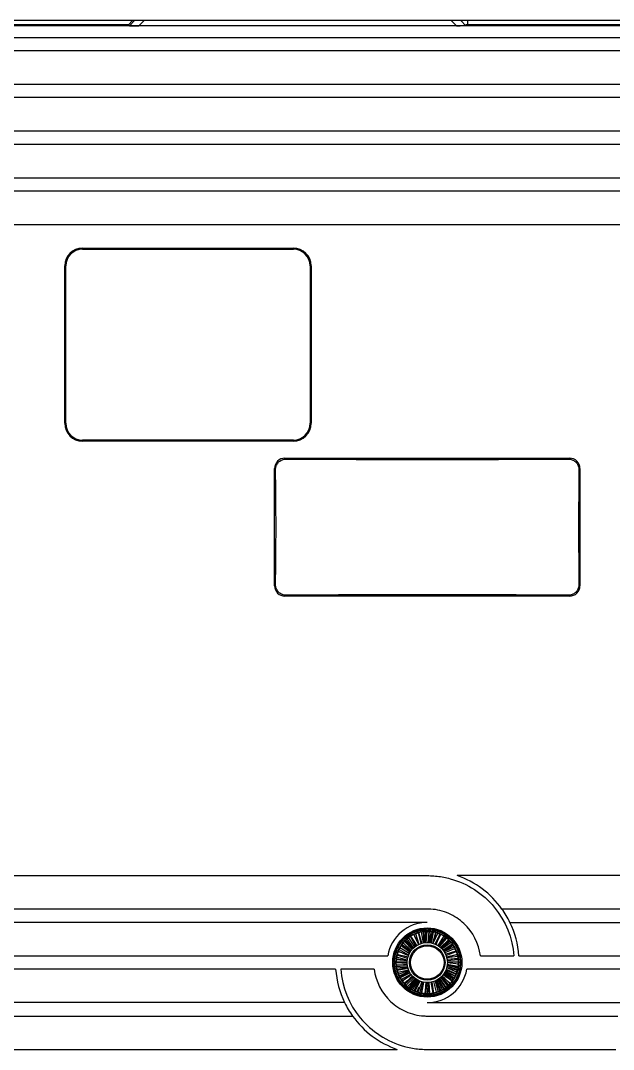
# Model space of a CAD drawing. Extents: x 0 to 1000, y 0 to 562.
# Drawn here: x 378.5 to 555.6, y 255.3 to 562.5 of the extents above; entities that cross this region are included whole.
import ezdxf

# ---------------------------------------------------------------- set-up
doc = ezdxf.new("R2010")
doc.units = 0
doc.layers.add('CABINET', color=8, linetype='Continuous')

# ---------------------------------------------------------------- blocks, each defined once
blk = doc.blocks.new('UDM_LAMINA_S-MAX')
at = {"layer": 'CABINET'}
for p, q in [((1000, 562.5), (0, 562.5)), ((410.73, 561.18), (411.99, 562.5)), ((411.05, 560.96), (412.59, 562.5)), ((413.84, 560.93), (415.42, 562.5)), ((507.17, 562.5), (508.74, 560.93)), ((510, 562.5), (511.54, 560.96)), ((512, 562.5), (512, 561.18)), ((917.51, 560.93), (82.49, 560.93)), ((410.73, 561.18), (209, 561.18)), ((410.73, 561.18), (411.05, 560.96)), ((658.7, 561.18), (512, 561.18)), ((48.65, 557.47), (937.79, 557.47)), ((937.79, 553.47), (50.35, 553.47)), ((50.28, 543.5), (937.79, 543.5)), ((937.79, 539.5), (48.65, 539.5)), ((35.7, 529.53), (937.79, 529.53)), ((937.79, 525.53), (35.72, 525.53)), ((32.31, 515.56), (937.79, 515.56)), ((937.79, 511.56), (34.12, 511.56)), ((32.42, 501.59), (937.79, 501.59)), ((397, 494.55), (397, 494.25)), ((397, 494.55), (460, 494.55)), ((397, 494.25), (460, 494.25)), ((460, 494.55), (460, 494.25)), ((391.7, 442.25), (391.7, 489.25)), ((391.7, 489.25), (392, 489.25)), ((392, 442.25), (392, 489.25)), ((465, 489.25), (465, 442.25)), ((465.3, 489.25), (465, 489.25)), ((465.3, 489.25), (465.3, 442.25)), ((391.7, 442.25), (392, 442.25)), ((465.3, 442.25), (465, 442.25)), ((397, 436.95), (397, 437.25)), ((460, 437.25), (397, 437.25)), ((460, 436.95), (397, 436.95)), ((460, 436.95), (460, 437.25)), ((457.5, 431.85), (457.5, 431.55)), ((457.5, 431.85), (542.5, 431.85)), ((542.5, 431.85), (542.5, 431.55)), ((454.4, 393.75), (454.4, 428.75)), ((454.4, 428.75), (454.7, 428.75)), ((545.6, 428.75), (545.3, 428.75)), ((545.6, 428.75), (545.6, 393.75)), ((454.4, 393.75), (454.7, 393.75)), ((545.6, 393.75), (545.3, 393.75)), ((457.5, 390.65), (457.5, 390.95)), ((542.5, 390.65), (457.5, 390.65)), ((542.5, 390.65), (542.5, 390.95)), ((899.76, 307.19), (508.96, 307.19)), ((899.76, 297.22), (522.32, 297.22)), ((500, 293.22), (88.85, 293.22)), ((524.69, 293.22), (899.76, 293.22)), ((492.98, 288.77), (493.06, 288.59)), ((493.32, 288.75), (493.19, 288.9)), ((496.56, 286.17), (494.94, 289.05)), ((495.68, 288.24), (495.11, 289.16)), ((495.99, 289.64), (497.39, 286.65)), ((496.53, 289.88), (497.49, 286.7)), ((497.27, 290.14), (498.06, 286.93)), ((497.77, 289.16), (497.48, 290.2)), ((498.21, 290.38), (498.81, 287.13)), ((498.78, 290.47), (498.93, 287.15)), ((499.35, 287.22), (499.32, 290.53)), ((499.4, 291.48), (499.42, 291.28)), ((499.58, 289.45), (499.53, 290.54)), ((499.72, 291.34), (499.64, 291.53)), ((499.68, 287.24), (499.94, 290.55)), ((500.48, 290.54), (500.12, 287.25)), ((500.28, 291.34), (500.36, 291.53)), ((501.12, 290.48), (500.48, 287.47)), ((500.58, 291.28), (500.6, 291.48)), ((500.61, 289.44), (500.69, 290.52)), ((500.86, 287.19), (501.65, 290.4)), ((501.63, 287.03), (502.58, 290.18)), ((501.64, 289.3), (501.86, 290.36)), ((501.75, 286.99), (503.13, 290.01)), ((502.31, 286.79), (503.87, 289.71)), ((504.94, 289.13), (503.16, 286.35)), ((505.43, 288.8), (503.26, 286.29)), ((503.59, 288.64), (504.06, 289.62)), ((506.68, 288.75), (506.81, 288.9)), ((506.94, 288.59), (507.02, 288.77)), ((492.14, 285.7), (491.92, 285.85)), ((492.2, 286.31), (494.86, 284.35)), ((493.21, 285.88), (492.31, 286.49)), ((492.35, 288.06), (492.5, 287.93)), ((492.45, 286.67), (495.11, 284.72)), ((492.66, 288.19), (492.48, 288.27)), ((492.8, 287.14), (495.18, 284.82)), ((495.45, 285.16), (493.15, 287.55)), ((494.08, 286.94), (493.3, 287.7)), ((495.81, 285.55), (493.55, 287.95)), ((495.91, 285.64), (493.98, 288.34)), ((494.4, 288.67), (496.23, 285.92)), ((503.61, 286.04), (505.85, 288.48)), ((506.34, 288.06), (503.95, 285.77)), ((506.74, 287.65), (504.33, 285.41)), ((507.13, 287.22), (504.41, 285.32)), ((504.69, 284.99), (507.47, 286.79)), ((504.96, 284.63), (507.72, 286.44)), ((505.03, 284.52), (508.02, 285.95)), ((505.73, 287.13), (506.49, 287.91)), ((506.7, 286), (507.59, 286.62)), ((507.34, 288.19), (507.52, 288.27)), ((507.5, 287.93), (507.65, 288.06)), ((88.85, 283.25), (488.2, 283.25)), ((494.04, 281.98), (490.83, 282.81)), ((490.87, 283.3), (490.92, 283.29)), ((494.13, 282.48), (490.97, 283.47)), ((492.07, 283.39), (491.02, 283.67)), ((491.33, 284.63), (494.4, 283.4)), ((491.56, 285.16), (494.44, 283.51)), ((494.62, 283.9), (491.8, 285.65)), ((508.28, 285.48), (505.25, 284.15)), ((505.47, 283.71), (508.61, 284.76)), ((508.99, 283.61), (505.79, 282.81)), ((509.13, 283.04), (505.82, 282.69)), ((507.67, 284.18), (508.69, 284.57)), ((508.39, 285.26), (508.02, 285.11)), ((508.28, 285.48), (508.28, 285.48)), ((509.25, 282.7), (509.19, 282.69)), ((515.85, 283.25), (525.87, 283.25)), ((527.37, 283.25), (899.76, 283.25)), ((489.72, 281.61), (489.91, 281.53)), ((489.91, 280.97), (489.72, 280.89)), ((489.97, 281.83), (489.77, 281.85)), ((489.77, 280.65), (489.97, 280.67)), ((490.64, 281.25), (490.2, 281.25)), ((490.65, 280.97), (490.7, 280.97)), ((491.79, 281.35), (490.7, 281.36)), ((490.7, 281.25), (490.7, 281.25)), ((494.01, 280.98), (490.7, 281.15)), ((490.72, 280.62), (493.14, 280.57)), ((494.03, 281.85), (490.75, 282.24)), ((491.83, 280.43), (490.75, 280.32)), ((490.77, 280.11), (494.07, 280.32)), ((494.15, 279.9), (490.85, 279.58)), ((495, 281.25), (494.7, 281.25)), ((505.3, 281.25), (505, 281.25)), ((508.86, 278.42), (505.8, 279.71)), ((509.06, 279.17), (505.89, 280.09)), ((505.91, 282.27), (509.21, 282.51)), ((509.23, 282.39), (505.93, 282.18)), ((505.98, 280.77), (509.24, 280.18)), ((509.3, 281.3), (506, 281.32)), ((509.28, 280.72), (506, 281.2)), ((506.79, 280.3), (509.17, 279.69)), ((508.17, 282.07), (509.25, 282.18)), ((509.32, 280.36), (509.26, 280.36)), ((509.8, 281.25), (509.36, 281.25)), ((509.8, 281.25), (509.36, 281.25)), ((510.03, 281.83), (510.23, 281.85)), ((510.03, 280.67), (510.23, 280.65)), ((510.09, 281.53), (510.28, 281.61)), ((510.09, 280.97), (510.28, 280.89)), ((472.63, 279.25), (100.24, 279.25)), ((484.15, 279.25), (474.13, 279.25)), ((492.02, 279.3), (490.96, 279.05)), ((494.26, 279.5), (491.02, 278.84)), ((491.17, 278.33), (494.4, 279.09)), ((491.37, 277.78), (494.45, 278.98)), ((492.6, 277.68), (491.62, 277.21)), ((491.72, 277.02), (491.73, 277.03)), ((491.73, 277.03), (494.75, 278.35)), ((494.88, 278.13), (491.9, 276.69)), ((492.17, 276.22), (495.11, 277.77)), ((492.51, 275.74), (495.19, 277.67)), ((495.82, 276.95), (493.29, 274.81)), ((493.67, 274.45), (496.05, 276.73)), ((505.6, 273.83), (503.77, 276.58)), ((504.03, 276.8), (506, 274.15)), ((506.4, 274.51), (504.34, 277.1)), ((506.81, 274.92), (504.42, 277.19)), ((505.01, 277.95), (507.58, 275.86)), ((507.8, 276.19), (505.14, 278.15)), ((505.35, 278.53), (508.08, 276.65)), ((505.41, 278.65), (508.35, 277.16)), ((505.67, 279.29), (508.68, 277.92)), ((507.6, 278.13), (508.6, 277.72)), ((507.96, 279.23), (509.01, 278.96)), ((911.15, 279.25), (511.8, 279.25)), ((493.06, 273.91), (492.98, 273.73)), ((493.94, 275.7), (493.14, 274.97)), ((493.32, 273.75), (493.19, 273.6)), ((493.66, 274.44), (493.67, 274.45)), ((496.39, 276.46), (494.07, 274.09)), ((496.5, 276.38), (494.52, 273.74)), ((495.52, 274.37), (494.92, 273.46)), ((497.02, 276.04), (495.1, 273.35)), ((495.56, 273.08), (497.4, 275.84)), ((496.09, 272.81), (497.51, 275.79)), ((496.62, 273.76), (496.18, 272.77)), ((496.37, 272.69), (497.84, 275.65)), ((497.51, 273.89), (496.87, 272.49)), ((498.4, 275.47), (497.22, 272.38)), ((497.74, 272.23), (498.82, 275.37)), ((498.31, 272.11), (498.94, 275.34)), ((499.44, 273.85), (499.39, 273.06)), ((499.89, 275.25), (499.51, 271.96)), ((499.52, 271.96), (499.88, 275.25)), ((500.05, 271.96), (500.32, 275.26)), ((500.32, 275.26), (500.06, 271.95)), ((500.64, 271.97), (500.44, 275.27)), ((500.45, 275.27), (500.63, 271.97)), ((501.39, 275.41), (501.84, 272.13)), ((502.73, 272.36), (501.94, 275.57)), ((502.35, 275.73), (503.23, 272.53)), ((502.47, 275.78), (503.77, 272.75)), ((502.8, 275.94), (504.05, 272.88)), ((504.52, 273.12), (503.17, 276.16)), ((505.03, 273.43), (503.27, 276.22)), ((503.41, 273.78), (503.86, 272.79)), ((504.8, 274.58), (505.43, 273.7)), ((506.59, 276.34), (507.46, 275.69)), ((506.68, 273.75), (506.81, 273.6)), ((506.94, 273.91), (507.02, 273.73)), ((507.34, 274.31), (507.52, 274.23)), ((507.5, 274.57), (507.65, 274.44)), ((497.02, 272.45), (497.02, 272.44)), ((499.39, 273.06), (499.3, 271.98)), ((499.42, 271.22), (499.4, 271.02)), ((499.64, 270.97), (499.72, 271.16)), ((500.28, 271.16), (500.36, 270.97)), ((500.58, 271.22), (500.6, 271.02)), ((500.68, 271.98), (500.6, 273.06)), ((501.44, 273.16), (501.63, 272.09)), ((502.36, 272.25), (502.36, 272.27)), ((475.31, 269.28), (100.24, 269.28)), ((500, 269.28), (911.15, 269.28)), ((100.24, 265.28), (477.68, 265.28)), ((100.24, 255.31), (491.04, 255.31))]:
    blk.add_line(p, q, dxfattribs=at)
for points in [[(411.05, 560.96), (411.11, 560.96), (411.28, 560.95), (411.54, 560.94), (411.88, 560.94), (412.3, 560.93), (412.78, 560.93), (413.3, 560.93), (413.84, 560.93)], [(512, 561.18), (511.91, 561.18), (511.83, 561.18), (511.74, 561.18), (511.66, 561.18), (511.59, 561.17), (511.53, 561.17), (511.47, 561.17), (511.42, 561.17)], [(454.7, 428.75), (454.72, 429.01), (454.79, 429.27), (454.89, 429.52), (455, 429.77), (455.13, 430.01), (455.26, 430.25), (455.42, 430.46), (455.59, 430.66), (455.79, 430.83), (456, 430.99), (456.24, 431.12), (456.48, 431.25), (456.73, 431.36), (456.98, 431.46), (457.24, 431.53), (457.5, 431.55)], [(457.5, 431.55), (462.81, 431.54), (468.12, 431.53), (473.44, 431.5), (478.75, 431.48), (484.06, 431.46), (489.37, 431.44), (494.69, 431.43), (500, 431.43), (505.31, 431.43), (510.63, 431.44), (515.94, 431.46), (521.25, 431.48), (526.56, 431.5), (531.88, 431.53), (537.19, 431.54), (542.5, 431.55)], [(542.5, 431.55), (542.76, 431.53), (543.02, 431.46), (543.27, 431.36), (543.52, 431.25), (543.76, 431.12), (544, 430.99), (544.21, 430.83), (544.41, 430.66), (544.58, 430.46), (544.74, 430.25), (544.87, 430.01), (545, 429.77), (545.11, 429.52), (545.21, 429.27), (545.28, 429.01), (545.3, 428.75)], [(454.7, 393.75), (454.71, 395.94), (454.72, 398.12), (454.75, 400.31), (454.77, 402.5), (454.79, 404.69), (454.81, 406.87), (454.82, 409.06), (454.82, 411.25), (454.82, 413.44), (454.81, 415.63), (454.79, 417.81), (454.77, 420), (454.75, 422.19), (454.72, 424.38), (454.71, 426.56), (454.7, 428.75)], [(545.3, 428.75), (545.29, 426.56), (545.28, 424.38), (545.25, 422.19), (545.23, 420), (545.21, 417.81), (545.19, 415.63), (545.18, 413.44), (545.18, 411.25), (545.18, 409.06), (545.19, 406.87), (545.21, 404.69), (545.23, 402.5), (545.25, 400.31), (545.28, 398.12), (545.29, 395.94), (545.3, 393.75)], [(457.5, 390.95), (457.24, 390.97), (456.98, 391.04), (456.73, 391.14), (456.48, 391.25), (456.24, 391.38), (456, 391.51), (455.79, 391.67), (455.59, 391.84), (455.42, 392.04), (455.26, 392.25), (455.13, 392.49), (455, 392.73), (454.89, 392.98), (454.79, 393.23), (454.72, 393.49), (454.7, 393.75)], [(545.3, 393.75), (545.28, 393.49), (545.21, 393.23), (545.11, 392.98), (545, 392.73), (544.87, 392.49), (544.74, 392.25), (544.58, 392.04), (544.41, 391.84), (544.21, 391.67), (544, 391.51), (543.76, 391.38), (543.52, 391.25), (543.27, 391.14), (543.02, 391.04), (542.76, 390.97), (542.5, 390.95)], [(542.5, 390.95), (537.19, 390.96), (531.88, 390.97), (526.56, 391), (521.25, 391.02), (515.94, 391.04), (510.63, 391.06), (505.31, 391.07), (500, 391.07), (494.69, 391.07), (489.37, 391.06), (484.06, 391.04), (478.75, 391.02), (473.44, 391), (468.12, 390.97), (462.81, 390.96), (457.5, 390.95)], [(376.34, 307.19), (379.71, 307.19), (383.08, 307.19), (386.44, 307.19), (389.81, 307.19), (393.18, 307.19), (396.54, 307.19), (399.91, 307.19), (403.28, 307.19), (406.65, 307.19), (410.01, 307.19), (413.38, 307.19), (416.75, 307.19), (420.11, 307.19), (423.48, 307.19), (426.85, 307.19), (430.21, 307.19), (433.58, 307.19), (436.95, 307.19), (440.31, 307.19), (443.68, 307.19), (447.05, 307.19), (450.42, 307.19), (453.79, 307.19), (457.16, 307.19), (460.52, 307.19), (463.89, 307.19), (465.57, 307.19), (467.26, 307.19), (468.94, 307.19), (470.62, 307.19), (472.3, 307.19), (473.98, 307.19), (475.66, 307.19), (477.34, 307.19), (479.01, 307.19), (480.68, 307.19), (482.36, 307.19), (484.03, 307.19), (484.87, 307.19), (485.7, 307.19), (486.53, 307.19), (487.37, 307.19), (488.27, 307.19), (489.18, 307.19), (490.08, 307.19), (490.98, 307.19), (491.99, 307.19), (492.99, 307.19), (493.99, 307.19), (495, 307.19), (495.49, 307.19), (495.99, 307.19), (496.48, 307.19), (496.98, 307.19), (497.48, 307.19), (497.97, 307.19), (498.47, 307.19), (498.97, 307.19), (499.47, 307.2), (499.97, 307.19), (500.46, 307.19), (500.96, 307.18), (501.46, 307.15), (501.95, 307.12), (502.45, 307.08), (502.94, 307.03), (503.44, 306.97), (503.93, 306.9), (504.42, 306.82), (504.91, 306.73), (505.4, 306.63), (505.88, 306.52), (506.36, 306.4), (506.85, 306.28), (507.8, 305.99), (508.74, 305.68), (509.67, 305.32), (510.59, 304.94), (511.49, 304.51), (512.37, 304.06), (513.23, 303.57), (514.08, 303.04), (514.9, 302.49), (515.71, 301.9), (516.49, 301.28), (517.24, 300.64), (517.97, 299.96), (518.68, 299.26), (519.35, 298.53), (520, 297.77), (521.21, 296.2), (522.29, 294.53), (523.24, 292.78), (524.06, 290.97), (524.73, 289.09), (525.26, 287.17), (525.64, 285.22), (525.87, 283.25)], [(515.85, 283.25), (515.62, 284.6), (515.27, 285.93), (514.81, 287.23), (514.24, 288.49), (513.56, 289.68), (512.79, 290.82), (511.92, 291.89), (510.96, 292.87), (510.45, 293.33), (509.92, 293.77), (509.37, 294.19), (508.81, 294.58), (508.23, 294.94), (507.63, 295.28), (507.02, 295.6), (506.39, 295.89), (505.76, 296.15), (505.11, 296.38), (504.45, 296.59), (503.79, 296.77), (503.12, 296.92), (502.44, 297.04), (501.76, 297.13), (501.07, 297.19), (500.73, 297.21), (500.39, 297.22), (500.04, 297.22), (499.7, 297.22), (499.35, 297.22), (499.01, 297.23), (498.67, 297.22), (498.32, 297.22), (497.64, 297.22), (496.95, 297.22), (496.26, 297.22), (495.57, 297.22), (494.88, 297.22), (494.19, 297.22), (493.5, 297.22), (492.81, 297.22), (492.13, 297.22), (491.45, 297.22), (490.77, 297.22), (490.09, 297.22), (489.28, 297.22), (488.47, 297.22), (487.66, 297.22), (486.86, 297.22), (486.01, 297.22), (485.16, 297.22), (484.31, 297.22), (483.47, 297.22), (481.78, 297.22), (480.09, 297.22), (478.4, 297.22), (476.71, 297.22), (475.02, 297.22), (473.34, 297.22), (471.65, 297.22), (469.97, 297.22), (468.29, 297.22), (466.61, 297.22), (464.92, 297.22), (463.24, 297.22), (461.56, 297.22), (459.88, 297.22), (458.2, 297.22), (456.52, 297.22), (454.84, 297.22), (453.16, 297.22), (451.48, 297.22), (449.8, 297.22), (446.44, 297.22), (443.08, 297.22), (439.72, 297.22), (436.36, 297.22), (433, 297.22), (429.64, 297.22), (426.28, 297.22), (422.91, 297.22), (419.55, 297.22), (416.19, 297.22), (412.83, 297.22), (409.47, 297.22), (406.11, 297.22), (402.75, 297.22), (399.39, 297.22), (396.03, 297.22), (392.66, 297.22), (389.3, 297.22), (385.94, 297.22), (382.58, 297.22), (379.22, 297.22), (375.86, 297.22)], [(490.2, 281.25), (490.2, 281.49), (490.21, 281.73), (490.22, 281.97), (490.24, 282.21), (490.27, 282.45), (490.3, 282.69), (490.34, 282.93), (490.39, 283.16), (490.44, 283.4), (490.49, 283.63), (490.55, 283.86), (490.62, 284.09), (490.7, 284.32), (490.77, 284.55), (490.86, 284.78), (490.95, 285), (491.14, 285.44), (491.36, 285.87), (491.6, 286.29), (491.85, 286.69), (491.99, 286.89), (492.13, 287.09), (492.27, 287.28), (492.42, 287.47), (492.58, 287.65), (492.74, 287.83), (492.9, 288.01), (493.07, 288.18), (493.24, 288.35), (493.42, 288.51), (493.6, 288.67), (493.78, 288.83), (493.97, 288.98), (494.16, 289.12), (494.36, 289.26), (494.56, 289.4), (494.76, 289.53), (494.96, 289.65), (495.17, 289.78), (495.38, 289.89), (495.59, 290), (495.81, 290.11), (496.03, 290.21), (496.25, 290.3), (496.7, 290.48), (497.16, 290.63), (497.62, 290.76), (498.09, 290.86), (498.56, 290.95), (499.04, 291.01), (499.52, 291.04), (500, 291.05), (500.24, 291.05), (500.48, 291.04), (500.72, 291.03), (500.96, 291.01), (501.2, 290.98), (501.44, 290.95), (501.68, 290.91), (501.91, 290.86), (502.38, 290.76), (502.84, 290.63), (503.3, 290.48), (503.75, 290.3), (503.97, 290.21), (504.19, 290.11), (504.41, 290), (504.62, 289.89), (504.83, 289.77), (505.04, 289.65), (505.24, 289.53), (505.44, 289.4), (505.64, 289.26), (505.84, 289.12), (506.03, 288.98), (506.22, 288.83), (506.4, 288.67), (506.58, 288.51), (506.76, 288.35), (506.93, 288.18), (507.1, 288.01), (507.26, 287.83), (507.42, 287.65), (507.58, 287.47), (507.73, 287.28), (507.87, 287.09), (508.01, 286.89), (508.15, 286.69), (508.28, 286.49), (508.4, 286.29), (508.53, 286.08), (508.64, 285.87), (508.75, 285.65), (508.86, 285.44), (508.96, 285.22), (509.05, 285), (509.14, 284.78), (509.23, 284.55), (509.3, 284.32), (509.38, 284.09), (509.41, 283.98), (509.45, 283.86), (509.48, 283.75), (509.51, 283.63), (509.54, 283.51), (509.56, 283.4), (509.59, 283.28), (509.61, 283.16), (509.64, 283.04), (509.66, 282.93), (509.68, 282.81), (509.7, 282.69), (509.71, 282.57), (509.73, 282.45), (509.74, 282.33), (509.76, 282.21), (509.78, 281.97), (509.79, 281.73), (509.8, 281.49), (509.8, 281.25)], [(490.2, 281.25), (490.2, 281.49), (490.21, 281.73), (490.22, 281.97), (490.24, 282.21), (490.27, 282.45), (490.3, 282.69), (490.34, 282.93), (490.39, 283.16), (490.49, 283.63), (490.62, 284.09), (490.77, 284.55), (490.95, 285), (491.14, 285.44), (491.36, 285.87), (491.6, 286.29), (491.85, 286.7), (492.13, 287.09), (492.42, 287.47), (492.74, 287.83), (493.07, 288.18), (493.42, 288.51), (493.78, 288.83), (494.16, 289.12), (494.56, 289.4), (494.76, 289.53), (494.96, 289.65), (495.17, 289.78), (495.38, 289.89), (495.6, 290), (495.81, 290.11), (496.03, 290.21), (496.25, 290.3), (496.47, 290.39), (496.7, 290.48), (496.93, 290.55), (497.16, 290.63), (497.39, 290.7), (497.62, 290.76), (497.85, 290.81), (498.09, 290.86), (498.33, 290.91), (498.56, 290.95), (498.8, 290.98), (499.04, 291.01), (499.28, 291.03), (499.52, 291.04), (499.76, 291.05), (500, 291.05), (500.24, 291.05), (500.48, 291.04), (500.72, 291.03), (500.96, 291.01), (501.2, 290.98), (501.44, 290.95), (501.68, 290.91), (501.91, 290.86), (502.15, 290.81), (502.38, 290.76), (502.61, 290.69), (502.85, 290.63), (503.07, 290.55), (503.3, 290.48), (503.53, 290.39), (503.75, 290.3), (503.97, 290.21), (504.19, 290.11), (504.41, 290), (504.62, 289.89), (504.83, 289.77), (505.04, 289.65), (505.24, 289.53), (505.45, 289.4), (505.84, 289.12), (506.22, 288.83), (506.58, 288.51), (506.93, 288.18), (507.26, 287.83), (507.58, 287.47), (507.87, 287.09), (508.15, 286.69), (508.28, 286.49), (508.4, 286.29), (508.53, 286.08), (508.64, 285.87), (508.75, 285.65), (508.86, 285.44), (508.96, 285.22), (509.05, 285), (509.14, 284.77), (509.23, 284.55), (509.31, 284.32), (509.38, 284.09), (509.45, 283.86), (509.51, 283.63), (509.56, 283.4), (509.61, 283.16), (509.66, 282.92), (509.7, 282.69), (509.73, 282.45), (509.76, 282.21), (509.78, 281.97), (509.79, 281.73), (509.8, 281.49), (509.8, 281.25)], [(490.64, 281.25), (490.64, 281.48), (490.65, 281.71), (490.67, 281.94), (490.69, 282.17), (490.71, 282.4), (490.74, 282.63), (490.78, 282.85), (490.82, 283.08), (490.87, 283.3), (490.92, 283.53), (490.98, 283.75), (491.04, 283.97), (491.11, 284.19), (491.19, 284.4), (491.27, 284.62), (491.35, 284.83), (491.45, 285.04), (491.54, 285.25), (491.64, 285.46), (491.75, 285.66), (491.86, 285.86), (491.97, 286.06), (492.09, 286.26), (492.22, 286.45), (492.48, 286.83), (492.77, 287.19), (493.07, 287.54), (493.38, 287.87), (493.55, 288.03), (493.72, 288.19), (493.89, 288.34), (494.07, 288.49), (494.24, 288.63), (494.43, 288.77), (494.61, 288.9), (494.8, 289.03), (495.19, 289.28), (495.59, 289.5), (496, 289.71), (496.42, 289.9), (496.63, 289.98), (496.85, 290.06), (497.07, 290.14), (497.29, 290.21), (497.51, 290.27), (497.73, 290.33), (497.95, 290.38), (498.18, 290.43), (498.29, 290.45), (498.4, 290.47), (498.52, 290.49), (498.63, 290.51), (498.74, 290.52), (498.86, 290.54), (498.97, 290.55), (499.09, 290.56), (499.2, 290.57), (499.31, 290.58), (499.43, 290.59), (499.54, 290.6), (499.66, 290.6), (499.77, 290.61), (499.88, 290.61), (500, 290.61), (500.12, 290.61), (500.23, 290.61), (500.35, 290.6), (500.46, 290.6), (500.58, 290.59), (500.69, 290.58), (500.81, 290.57), (500.92, 290.56), (501.03, 290.55), (501.15, 290.54), (501.26, 290.52), (501.38, 290.51), (501.49, 290.49), (501.6, 290.47), (501.71, 290.45), (501.83, 290.43), (502.05, 290.38), (502.28, 290.33), (502.5, 290.27), (502.72, 290.2), (502.94, 290.14), (503.15, 290.06), (503.37, 289.98), (503.58, 289.9), (503.8, 289.8), (504, 289.71), (504.21, 289.61), (504.41, 289.5), (504.61, 289.39), (504.81, 289.28), (505.01, 289.16), (505.2, 289.03), (505.39, 288.9), (505.58, 288.77), (505.76, 288.63), (505.94, 288.48), (506.11, 288.34), (506.29, 288.18), (506.45, 288.03), (506.62, 287.87), (506.94, 287.53), (507.24, 287.19), (507.52, 286.82), (507.78, 286.45), (508.03, 286.06), (508.25, 285.66), (508.46, 285.25), (508.65, 284.83), (508.73, 284.62), (508.81, 284.4), (508.89, 284.18), (508.96, 283.96), (509.02, 283.74), (509.08, 283.52), (509.13, 283.3), (509.18, 283.07), (509.2, 282.96), (509.22, 282.85), (509.24, 282.74), (509.26, 282.62), (509.27, 282.51), (509.29, 282.39), (509.3, 282.28), (509.31, 282.17), (509.33, 281.94), (509.35, 281.71), (509.36, 281.48), (509.36, 281.25)], [(494.93, 289.05), (494.91, 289.04), (494.9, 289.03), (494.88, 289.01), (494.86, 289), (494.84, 288.99), (494.82, 288.98), (494.8, 288.97), (494.78, 288.95), (494.76, 288.94), (494.74, 288.93), (494.72, 288.91), (494.7, 288.9), (494.69, 288.88), (494.67, 288.87), (494.65, 288.86), (494.63, 288.85)], [(495.95, 289.62), (496.43, 288.65), (496.92, 287.63), (497.38, 286.65)], [(496.86, 290.01), (496.84, 290), (496.82, 289.99), (496.8, 289.98), (496.77, 289.98), (496.75, 289.97), (496.73, 289.96), (496.71, 289.95), (496.69, 289.94)], [(496.95, 290.04), (496.94, 290.04), (496.94, 290.03), (496.93, 290.03), (496.93, 290.03), (496.91, 290.03), (496.89, 290.02), (496.88, 290.01), (496.86, 290.01)], [(496.92, 290.03), (496.94, 290.03), (496.96, 290.04), (496.98, 290.05), (497, 290.06), (497.02, 290.06), (497.05, 290.07), (497.07, 290.08), (497.09, 290.09)], [(497.03, 290.06), (497.03, 290.06), (497.02, 290.06), (497.02, 290.06), (497.01, 290.06), (497, 290.05), (496.98, 290.05), (496.96, 290.04), (496.95, 290.04)], [(497.09, 290.09), (497.11, 290.09), (497.14, 290.1), (497.16, 290.11), (497.18, 290.12), (497.21, 290.12), (497.23, 290.13), (497.25, 290.13), (497.27, 290.14)], [(498.39, 287.03), (498.08, 288.08), (497.77, 289.16)], [(498.16, 290.37), (498.38, 289.3), (498.6, 288.2), (498.81, 287.13)], [(499.32, 290.53), (499.3, 290.52), (499.27, 290.52), (499.25, 290.52), (499.23, 290.52), (499.21, 290.52), (499.18, 290.52), (499.16, 290.52), (499.13, 290.52), (499.11, 290.51), (499.09, 290.51), (499.06, 290.51), (499.04, 290.5), (499.02, 290.5), (498.99, 290.5), (498.97, 290.49), (498.95, 290.49)], [(499.71, 287.24), (499.64, 288.33), (499.58, 289.45)], [(500.12, 290.55), (500.14, 290.55), (500.16, 290.55), (500.18, 290.55), (500.2, 290.55), (500.22, 290.55), (500.24, 290.55), (500.26, 290.55), (500.29, 290.55), (500.31, 290.55), (500.33, 290.55), (500.35, 290.55), (500.37, 290.54), (500.39, 290.54), (500.41, 290.54), (500.43, 290.54), (500.46, 290.54)], [(500.46, 287.23), (500.53, 288.32), (500.61, 289.44)], [(501.21, 287.13), (501.41, 288.2), (501.64, 289.3)], [(501.65, 290.4), (501.63, 290.41), (501.6, 290.41), (501.58, 290.42), (501.56, 290.42), (501.54, 290.43), (501.51, 290.43), (501.49, 290.44), (501.46, 290.44), (501.44, 290.44), (501.42, 290.45), (501.39, 290.45), (501.37, 290.45), (501.35, 290.45), (501.32, 290.46), (501.3, 290.46), (501.28, 290.46)], [(502.54, 290.2), (502.24, 289.15), (501.93, 288.07), (501.62, 287.03)], [(504.9, 289.16), (504.33, 288.23), (503.74, 287.27), (503.16, 286.35)], [(503.28, 289.95), (503.31, 289.94), (503.35, 289.93), (503.38, 289.92), (503.41, 289.91), (503.43, 289.9), (503.44, 289.89), (503.46, 289.89), (503.48, 289.88), (503.49, 289.87), (503.51, 289.87), (503.52, 289.86), (503.54, 289.85)], [(503.62, 289.82), (503.62, 289.82), (503.61, 289.82), (503.6, 289.82), (503.6, 289.83), (503.58, 289.83), (503.57, 289.84), (503.55, 289.84), (503.54, 289.85)], [(503.87, 289.71), (503.85, 289.71), (503.84, 289.72), (503.83, 289.73), (503.81, 289.73), (503.8, 289.74), (503.78, 289.75), (503.77, 289.76), (503.75, 289.76), (503.74, 289.77), (503.73, 289.78), (503.71, 289.78), (503.7, 289.79), (503.68, 289.8), (503.67, 289.8), (503.65, 289.81), (503.63, 289.81)], [(492, 286), (492.01, 286.02), (492.03, 286.03), (492.04, 286.05), (492.05, 286.07), (492.06, 286.09), (492.07, 286.11), (492.08, 286.13), (492.09, 286.15), (492.11, 286.17), (492.12, 286.19), (492.13, 286.21), (492.15, 286.23), (492.16, 286.25), (492.17, 286.27), (492.18, 286.29), (492.2, 286.31)], [(492.42, 286.64), (493.31, 286.01), (494.22, 285.36), (495.11, 284.72)], [(495.05, 284.64), (494.14, 285.25), (493.21, 285.88)], [(493.52, 287.92), (494.28, 287.14), (495.06, 286.33), (495.81, 285.54)], [(495.68, 285.42), (494.89, 286.17), (494.08, 286.94)], [(494.11, 288.45), (494.13, 288.46), (494.14, 288.47), (494.16, 288.49), (494.18, 288.5), (494.19, 288.52), (494.21, 288.53), (494.23, 288.55), (494.25, 288.56), (494.27, 288.58), (494.29, 288.59), (494.31, 288.61), (494.32, 288.62), (494.34, 288.63), (494.36, 288.65), (494.38, 288.66), (494.4, 288.67)], [(496.86, 286.36), (496.28, 287.28), (495.68, 288.24)], [(502.63, 286.64), (503.1, 287.63), (503.59, 288.64)], [(504.2, 285.53), (504.95, 286.32), (505.73, 287.13)], [(506.71, 287.69), (505.93, 286.93), (505.12, 286.16), (504.33, 285.41)], [(504.9, 284.71), (505.79, 285.35), (506.7, 286)], [(507.69, 286.47), (506.8, 285.86), (505.86, 285.24), (504.96, 284.63)], [(505.85, 288.48), (505.84, 288.49), (505.82, 288.5), (505.8, 288.52), (505.79, 288.53), (505.77, 288.55), (505.75, 288.56), (505.73, 288.58), (505.71, 288.59), (505.69, 288.61), (505.68, 288.62), (505.66, 288.64), (505.64, 288.65), (505.62, 288.66), (505.6, 288.68), (505.58, 288.69), (505.56, 288.7)], [(506.06, 288.3), (506.08, 288.29), (506.1, 288.27), (506.11, 288.26), (506.13, 288.25), (506.15, 288.23), (506.17, 288.22), (506.19, 288.2), (506.2, 288.18), (506.22, 288.17), (506.24, 288.15), (506.26, 288.14), (506.27, 288.12), (506.29, 288.1), (506.3, 288.09), (506.32, 288.07), (506.34, 288.06)], [(508.11, 285.8), (508.12, 285.78), (508.13, 285.77), (508.14, 285.75), (508.15, 285.73), (508.17, 285.71), (508.18, 285.69), (508.19, 285.67), (508.2, 285.64), (508.21, 285.62), (508.22, 285.6), (508.23, 285.58), (508.24, 285.56), (508.25, 285.54), (508.26, 285.52), (508.27, 285.5), (508.28, 285.48)], [(490.86, 282.97), (490.86, 282.98), (490.86, 282.98), (490.86, 282.99), (490.86, 282.99), (490.87, 283.01), (490.87, 283.03), (490.87, 283.04), (490.88, 283.06)], [(490.89, 283.11), (490.89, 283.13), (490.9, 283.15), (490.9, 283.17), (490.9, 283.2), (490.91, 283.22), (490.91, 283.24), (490.92, 283.27), (490.92, 283.29)], [(490.92, 283.29), (490.92, 283.3), (490.92, 283.3), (490.93, 283.31), (490.93, 283.32), (490.93, 283.33), (490.94, 283.35), (490.94, 283.37), (490.95, 283.39)], [(490.95, 283.39), (490.95, 283.39), (490.95, 283.4), (490.95, 283.4), (490.95, 283.41), (490.96, 283.42), (490.96, 283.44), (490.97, 283.46), (490.97, 283.47)], [(491.32, 284.58), (492.33, 284.2), (493.38, 283.79), (494.4, 283.39)], [(491.8, 285.64), (491.79, 285.62), (491.78, 285.6), (491.77, 285.58), (491.76, 285.57), (491.75, 285.55), (491.74, 285.53), (491.73, 285.51), (491.72, 285.49), (491.7, 285.46), (491.7, 285.44), (491.69, 285.42), (491.68, 285.4), (491.67, 285.38), (491.66, 285.36), (491.65, 285.34), (491.64, 285.32)], [(494.21, 282.82), (493.16, 283.1), (492.07, 283.39)], [(505.61, 283.38), (506.62, 283.78), (507.67, 284.18)], [(508.98, 283.66), (507.94, 283.37), (506.85, 283.08), (505.79, 282.81)], [(508.61, 284.77), (508.6, 284.79), (508.59, 284.81), (508.59, 284.83), (508.58, 284.85), (508.57, 284.87), (508.56, 284.89), (508.55, 284.91), (508.54, 284.93), (508.53, 284.95), (508.53, 284.98), (508.52, 285), (508.51, 285.02), (508.5, 285.04), (508.49, 285.06), (508.48, 285.08), (508.47, 285.1)], [(509.16, 282.88), (509.16, 282.87), (509.16, 282.87), (509.16, 282.86), (509.16, 282.86), (509.16, 282.84), (509.17, 282.82), (509.17, 282.81), (509.17, 282.79)], [(509.17, 282.79), (509.18, 282.78), (509.18, 282.78), (509.18, 282.77), (509.18, 282.77), (509.18, 282.75), (509.19, 282.73), (509.19, 282.71), (509.19, 282.69)], [(509.19, 282.69), (509.2, 282.67), (509.2, 282.64), (509.2, 282.62), (509.21, 282.6), (509.21, 282.58), (509.21, 282.55), (509.21, 282.53), (509.21, 282.51)], [(509.8, 281.25), (509.8, 281.01), (509.79, 280.77), (509.78, 280.53), (509.76, 280.29), (509.74, 280.17), (509.73, 280.05), (509.71, 279.93), (509.7, 279.81), (509.68, 279.69), (509.66, 279.57), (509.64, 279.46), (509.61, 279.34), (509.59, 279.22), (509.56, 279.1), (509.54, 278.99), (509.51, 278.87), (509.48, 278.75), (509.45, 278.64), (509.41, 278.52), (509.38, 278.41), (509.3, 278.18), (509.23, 277.95), (509.14, 277.72), (509.05, 277.5), (508.96, 277.28), (508.86, 277.06), (508.75, 276.84), (508.64, 276.63), (508.52, 276.42), (508.4, 276.21), (508.28, 276.01), (508.15, 275.81), (508.01, 275.61), (507.87, 275.41), (507.73, 275.22), (507.58, 275.03), (507.42, 274.85), (507.26, 274.67), (507.1, 274.49), (506.93, 274.32), (506.76, 274.15), (506.58, 273.99), (506.4, 273.83), (506.22, 273.67), (506.03, 273.52), (505.84, 273.38), (505.64, 273.24), (505.44, 273.1), (505.24, 272.97), (505.04, 272.85), (504.83, 272.72), (504.62, 272.61), (504.4, 272.5), (504.19, 272.39), (503.97, 272.29), (503.75, 272.2), (503.3, 272.02), (502.84, 271.87), (502.38, 271.74), (501.91, 271.64), (501.68, 271.59), (501.44, 271.55), (501.2, 271.52), (500.96, 271.49), (500.72, 271.47), (500.48, 271.46), (500.24, 271.45), (500, 271.45), (499.76, 271.45), (499.52, 271.46), (499.28, 271.47), (499.04, 271.49), (498.8, 271.52), (498.56, 271.55), (498.32, 271.59), (498.09, 271.64), (497.62, 271.74), (497.16, 271.87), (496.7, 272.02), (496.25, 272.2), (496.03, 272.29), (495.81, 272.39), (495.59, 272.5), (495.38, 272.61), (495.17, 272.73), (494.96, 272.85), (494.76, 272.97), (494.56, 273.1), (494.36, 273.24), (494.16, 273.38), (493.97, 273.52), (493.78, 273.67), (493.6, 273.83), (493.42, 273.99), (493.24, 274.15), (493.07, 274.32), (492.9, 274.49), (492.74, 274.67), (492.58, 274.85), (492.42, 275.03), (492.27, 275.22), (492.13, 275.41), (491.99, 275.61), (491.85, 275.81), (491.6, 276.21), (491.36, 276.63), (491.14, 277.06), (490.95, 277.5), (490.77, 277.95), (490.62, 278.41), (490.49, 278.87), (490.39, 279.34), (490.3, 279.81), (490.24, 280.29), (490.21, 280.77), (490.2, 281.25)], [(509.8, 281.25), (509.8, 281.01), (509.79, 280.77), (509.78, 280.53), (509.76, 280.29), (509.73, 280.05), (509.7, 279.81), (509.66, 279.57), (509.61, 279.34), (509.56, 279.1), (509.51, 278.87), (509.44, 278.64), (509.38, 278.4), (509.3, 278.18), (509.23, 277.95), (509.14, 277.72), (509.05, 277.5), (508.96, 277.28), (508.86, 277.06), (508.75, 276.84), (508.64, 276.63), (508.52, 276.42), (508.4, 276.21), (508.28, 276.01), (508.15, 275.8), (507.87, 275.41), (507.58, 275.03), (507.26, 274.67), (506.93, 274.32), (506.58, 273.99), (506.22, 273.67), (505.84, 273.38), (505.44, 273.1), (505.24, 272.97), (505.04, 272.85), (504.83, 272.72), (504.62, 272.61), (504.4, 272.5), (504.19, 272.39), (503.97, 272.29), (503.75, 272.2), (503.52, 272.11), (503.3, 272.02), (503.07, 271.94), (502.84, 271.87), (502.61, 271.8), (502.38, 271.74), (502.15, 271.69), (501.91, 271.64), (501.67, 271.59), (501.44, 271.55), (501.2, 271.52), (500.96, 271.49), (500.72, 271.47), (500.48, 271.46), (500.24, 271.45), (500, 271.45), (499.76, 271.45), (499.52, 271.46), (499.28, 271.47), (499.04, 271.49), (498.8, 271.52), (498.56, 271.55), (498.32, 271.59), (498.09, 271.64), (497.85, 271.69), (497.62, 271.74), (497.39, 271.8), (497.15, 271.87), (496.93, 271.95), (496.7, 272.02), (496.47, 272.11), (496.25, 272.2), (496.03, 272.29), (495.81, 272.39), (495.59, 272.5), (495.38, 272.61), (495.17, 272.73), (494.96, 272.85), (494.76, 272.97), (494.55, 273.1), (494.16, 273.38), (493.78, 273.67), (493.42, 273.99), (493.07, 274.32), (492.74, 274.67), (492.42, 275.03), (492.13, 275.41), (491.85, 275.81), (491.6, 276.21), (491.36, 276.63), (491.14, 277.06), (490.95, 277.5), (490.77, 277.95), (490.62, 278.41), (490.49, 278.87), (490.39, 279.34), (490.34, 279.57), (490.3, 279.81), (490.27, 280.05), (490.24, 280.29), (490.22, 280.53), (490.21, 280.77), (490.2, 281.01), (490.2, 281.25)], [(509.36, 281.25), (509.36, 281.02), (509.35, 280.79), (509.33, 280.56), (509.31, 280.33), (509.29, 280.1), (509.26, 279.87), (509.22, 279.65), (509.18, 279.42), (509.13, 279.2), (509.08, 278.97), (509.02, 278.75), (508.96, 278.53), (508.89, 278.31), (508.81, 278.09), (508.73, 277.88), (508.65, 277.67), (508.46, 277.25), (508.25, 276.84), (508.03, 276.44), (507.78, 276.05), (507.52, 275.67), (507.23, 275.31), (506.93, 274.96), (506.62, 274.63), (506.45, 274.47), (506.28, 274.31), (506.11, 274.16), (505.94, 274.01), (505.76, 273.87), (505.57, 273.73), (505.39, 273.6), (505.2, 273.47), (505.01, 273.34), (504.81, 273.22), (504.61, 273.11), (504.41, 273), (504.21, 272.89), (504, 272.79), (503.79, 272.69), (503.58, 272.6), (503.37, 272.52), (503.15, 272.44), (502.93, 272.36), (502.72, 272.29), (502.5, 272.23), (502.27, 272.17), (502.05, 272.12), (501.83, 272.07), (501.6, 272.03), (501.37, 271.99), (501.14, 271.96), (500.92, 271.94), (500.69, 271.92), (500.46, 271.9), (500.23, 271.89), (500, 271.89), (499.77, 271.89), (499.54, 271.9), (499.31, 271.92), (499.08, 271.94), (498.85, 271.96), (498.63, 271.99), (498.4, 272.03), (498.17, 272.07), (497.95, 272.12), (497.73, 272.17), (497.5, 272.23), (497.28, 272.29), (497.06, 272.36), (496.85, 272.44), (496.63, 272.52), (496.42, 272.6), (496.21, 272.69), (496, 272.79), (495.79, 272.89), (495.59, 273), (495.39, 273.11), (495.19, 273.22), (494.99, 273.34), (494.8, 273.47), (494.61, 273.6), (494.42, 273.73), (494.24, 273.87), (494.06, 274.02), (493.89, 274.16), (493.71, 274.32), (493.55, 274.47), (493.38, 274.63), (493.07, 274.97), (492.77, 275.31), (492.48, 275.68), (492.22, 276.05), (491.97, 276.44), (491.75, 276.84), (491.54, 277.25), (491.35, 277.67), (491.27, 277.88), (491.19, 278.1), (491.11, 278.32), (491.04, 278.53), (490.98, 278.75), (490.92, 278.98), (490.87, 279.2), (490.82, 279.43), (490.78, 279.65), (490.74, 279.88), (490.71, 280.11), (490.69, 280.33), (490.67, 280.56), (490.65, 280.79), (490.64, 281.02), (490.64, 281.25)], [(490.64, 281.25), (490.64, 281.25), (490.65, 281.25), (490.65, 281.25), (490.65, 281.25), (490.66, 281.25), (490.66, 281.25), (490.66, 281.25), (490.67, 281.25), (490.67, 281.25), (490.67, 281.25), (490.67, 281.25), (490.68, 281.25), (490.68, 281.25), (490.68, 281.25), (490.68, 281.25), (490.68, 281.25), (490.69, 281.25), (490.69, 281.25), (490.69, 281.25), (490.69, 281.25), (490.69, 281.25), (490.69, 281.25), (490.69, 281.25), (490.69, 281.25), (490.69, 281.25), (490.7, 281.25), (490.7, 281.25), (490.7, 281.25), (490.7, 281.25), (490.7, 281.25), (490.7, 281.25), (490.7, 281.25), (490.7, 281.25), (490.7, 281.25), (490.7, 281.25), (490.7, 281.25), (490.7, 281.25), (490.7, 281.25), (490.7, 281.25), (490.7, 281.25), (490.7, 281.25), (490.7, 281.25), (490.7, 281.25), (490.7, 281.25)], [(490.7, 280.97), (490.7, 280.99), (490.7, 281.02), (490.7, 281.04), (490.7, 281.06), (490.7, 281.09), (490.7, 281.11), (490.7, 281.13), (490.7, 281.15)], [(490.71, 280.78), (490.71, 280.81), (490.71, 280.83), (490.71, 280.85), (490.7, 280.87), (490.7, 280.9), (490.7, 280.92), (490.7, 280.94), (490.7, 280.97)], [(490.75, 282.19), (491.83, 282.09), (492.95, 281.97), (494.03, 281.85)], [(490.82, 279.74), (490.82, 279.77), (490.81, 279.79), (490.81, 279.81), (490.81, 279.83), (490.8, 279.85), (490.8, 279.88), (490.79, 279.9), (490.79, 279.92), (490.79, 279.95), (490.78, 279.97), (490.78, 280), (490.78, 280.02), (490.78, 280.04), (490.77, 280.06), (490.77, 280.09), (490.77, 280.11)], [(494, 281.33), (492.91, 281.34), (491.79, 281.35)], [(494.03, 280.67), (492.94, 280.55), (491.83, 280.43)], [(494.17, 279.84), (493.11, 279.57), (492.02, 279.3)], [(505.81, 279.75), (506.87, 279.5), (507.96, 279.23)], [(505.94, 280.42), (507.02, 280.27), (508.14, 280.12), (509.21, 279.97)], [(505.97, 281.83), (507.06, 281.95), (508.17, 282.07)], [(509.3, 281.35), (508.21, 281.33), (507.09, 281.32), (506, 281.32)], [(509.22, 282.49), (509.22, 282.48), (509.22, 282.47), (509.22, 282.47), (509.22, 282.46), (509.22, 282.44), (509.23, 282.43), (509.23, 282.41), (509.23, 282.39)], [(509.26, 280.36), (509.26, 280.34), (509.26, 280.32), (509.25, 280.29), (509.25, 280.27), (509.25, 280.25), (509.24, 280.22), (509.24, 280.2), (509.24, 280.18)], [(509.27, 280.55), (509.27, 280.53), (509.27, 280.5), (509.27, 280.48), (509.27, 280.46), (509.27, 280.44), (509.27, 280.41), (509.27, 280.39), (509.26, 280.36)], [(509.36, 281.25), (509.35, 281.25), (509.35, 281.25), (509.34, 281.25), (509.33, 281.25), (509.33, 281.25), (509.33, 281.25), (509.33, 281.25), (509.32, 281.25), (509.32, 281.25), (509.32, 281.25), (509.32, 281.25), (509.32, 281.25), (509.31, 281.25), (509.31, 281.25), (509.31, 281.25), (509.31, 281.25), (509.31, 281.25), (509.31, 281.25), (509.31, 281.25), (509.3, 281.25), (509.3, 281.25), (509.3, 281.25), (509.3, 281.25), (509.3, 281.25), (509.3, 281.25), (509.3, 281.25), (509.3, 281.25), (509.3, 281.25), (509.3, 281.25), (509.3, 281.25), (509.3, 281.25), (509.3, 281.25), (509.3, 281.25), (509.3, 281.25), (509.3, 281.25), (509.3, 281.25)], [(474.13, 279.25), (474.36, 277.28), (474.74, 275.33), (475.27, 273.41), (475.94, 271.53), (476.76, 269.72), (477.71, 267.97), (478.79, 266.3), (480, 264.73), (480.65, 263.97), (481.32, 263.24), (482.03, 262.54), (482.76, 261.86), (483.51, 261.22), (484.29, 260.6), (485.1, 260.01), (485.92, 259.46), (486.77, 258.93), (487.63, 258.44), (488.51, 257.99), (489.41, 257.56), (490.33, 257.18), (491.26, 256.82), (492.2, 256.51), (493.15, 256.22), (493.64, 256.1), (494.12, 255.98), (494.6, 255.87), (495.09, 255.77), (495.58, 255.68), (496.07, 255.6), (496.56, 255.53), (497.06, 255.47), (497.55, 255.42), (498.05, 255.38), (498.54, 255.35), (499.04, 255.32), (499.54, 255.31), (500.03, 255.3), (500.53, 255.3), (501.03, 255.31), (501.53, 255.31), (502.03, 255.31), (502.52, 255.31), (503.02, 255.31), (503.52, 255.31), (504.01, 255.31), (504.51, 255.3), (505, 255.3), (506.01, 255.3), (507.01, 255.3), (508.01, 255.31), (509.02, 255.31), (509.92, 255.31), (510.82, 255.31), (511.73, 255.31), (512.63, 255.31), (513.47, 255.31), (514.3, 255.31), (515.13, 255.31), (515.97, 255.31), (517.64, 255.31), (519.32, 255.31), (520.99, 255.31), (522.66, 255.31), (524.34, 255.31), (526.02, 255.31), (527.7, 255.31), (529.38, 255.31), (531.06, 255.31), (532.74, 255.31), (534.43, 255.31), (536.11, 255.31), (539.48, 255.31), (542.84, 255.31), (546.21, 255.31), (549.58, 255.31), (552.95, 255.31), (556.32, 255.31)], [(484.15, 279.25), (484.38, 277.9), (484.73, 276.57), (485.19, 275.27), (485.76, 274.02), (486.44, 272.82), (487.21, 271.68), (488.08, 270.61), (489.04, 269.63), (489.55, 269.17), (490.08, 268.73), (490.63, 268.31), (491.19, 267.92), (491.77, 267.56), (492.37, 267.22), (492.98, 266.9), (493.61, 266.61), (494.24, 266.35), (494.89, 266.12), (495.55, 265.91), (496.21, 265.73), (496.88, 265.58), (497.56, 265.46), (498.24, 265.37), (498.93, 265.31), (499.27, 265.29), (499.61, 265.28), (499.96, 265.28), (500.3, 265.28), (500.65, 265.28), (500.99, 265.27), (501.33, 265.28), (501.68, 265.28), (502.36, 265.28), (503.05, 265.28), (503.74, 265.28), (504.43, 265.28), (505.12, 265.28), (505.81, 265.28), (506.5, 265.28), (507.19, 265.28), (507.87, 265.28), (508.55, 265.28), (509.23, 265.28), (509.91, 265.28), (510.72, 265.28), (511.53, 265.28), (512.34, 265.28), (513.14, 265.28), (513.99, 265.28), (514.84, 265.28), (515.69, 265.28), (516.53, 265.28), (518.22, 265.28), (519.91, 265.28), (521.6, 265.28), (523.29, 265.28), (524.98, 265.28), (526.66, 265.28), (528.35, 265.28), (530.03, 265.28), (531.71, 265.28), (533.39, 265.28), (535.08, 265.28), (536.76, 265.28), (538.44, 265.28), (540.12, 265.28), (541.8, 265.28), (543.48, 265.28), (545.16, 265.28), (546.84, 265.28), (548.52, 265.28), (550.2, 265.28), (553.56, 265.28), (556.92, 265.28)], [(491.02, 278.84), (491.02, 278.82), (491.03, 278.8), (491.03, 278.78), (491.04, 278.76), (491.04, 278.73), (491.05, 278.71), (491.05, 278.69), (491.06, 278.67), (491.07, 278.64), (491.07, 278.62), (491.08, 278.6), (491.09, 278.58), (491.1, 278.56), (491.1, 278.54), (491.11, 278.51), (491.12, 278.49)], [(491.39, 277.73), (492.39, 278.15), (493.44, 278.57), (494.45, 278.98)], [(491.89, 276.7), (491.88, 276.72), (491.87, 276.73), (491.86, 276.75), (491.85, 276.77), (491.83, 276.79), (491.82, 276.81), (491.81, 276.83), (491.8, 276.86), (491.79, 276.88), (491.78, 276.9), (491.77, 276.92), (491.76, 276.94), (491.75, 276.96), (491.74, 276.98), (491.73, 277), (491.72, 277.02)], [(491.9, 276.68), (491.91, 276.66), (491.92, 276.64), (491.93, 276.62), (491.94, 276.6), (491.95, 276.58), (491.96, 276.56), (491.97, 276.54), (491.99, 276.52), (492, 276.5), (492.01, 276.48), (492.02, 276.46), (492.03, 276.45), (492.05, 276.43), (492.06, 276.41), (492.07, 276.39), (492.08, 276.37)], [(492.54, 275.7), (493.4, 276.35), (494.31, 277.02), (495.19, 277.67)], [(494.59, 278.66), (493.61, 278.18), (492.6, 277.68)], [(495.57, 277.2), (494.77, 276.46), (493.94, 275.7)], [(506.85, 274.96), (506.05, 275.69), (505.22, 276.45), (504.42, 277.19)], [(504.8, 277.66), (505.68, 277.01), (506.59, 276.34)], [(508.37, 277.2), (507.39, 277.67), (506.38, 278.16), (505.41, 278.65)], [(505.55, 278.96), (506.56, 278.56), (507.6, 278.13)], [(508, 276.5), (507.99, 276.49), (507.98, 276.47), (507.96, 276.45), (507.95, 276.43), (507.94, 276.41), (507.93, 276.39), (507.92, 276.37), (507.91, 276.35), (507.89, 276.33), (507.88, 276.31), (507.87, 276.29), (507.85, 276.27), (507.84, 276.25), (507.83, 276.23), (507.82, 276.21), (507.8, 276.19)], [(508.68, 277.92), (508.69, 277.94), (508.7, 277.96), (508.71, 277.98), (508.72, 278), (508.73, 278.02), (508.73, 278.04), (508.74, 278.07), (508.75, 278.09), (508.76, 278.11), (508.77, 278.13), (508.77, 278.15), (508.78, 278.18), (508.79, 278.2), (508.79, 278.22), (508.8, 278.24), (508.81, 278.26)], [(509.14, 279.53), (509.13, 279.5), (509.13, 279.48), (509.13, 279.46), (509.12, 279.44), (509.12, 279.42), (509.12, 279.39), (509.11, 279.37), (509.11, 279.35), (509.1, 279.32), (509.1, 279.3), (509.09, 279.28), (509.09, 279.25), (509.08, 279.23), (509.07, 279.21), (509.07, 279.19), (509.06, 279.17)], [(492.62, 274.43), (492.61, 274.43), (492.6, 274.43), (492.59, 274.42), (492.58, 274.42), (492.58, 274.41), (492.57, 274.41), (492.56, 274.4), (492.55, 274.4), (492.54, 274.39), (492.54, 274.39), (492.53, 274.38), (492.52, 274.38), (492.51, 274.38), (492.51, 274.37), (492.5, 274.37), (492.49, 274.36), (492.49, 274.36), (492.49, 274.36), (492.48, 274.36), (492.48, 274.36), (492.48, 274.36), (492.48, 274.35), (492.47, 274.35), (492.47, 274.35), (492.47, 274.35), (492.47, 274.35), (492.46, 274.35), (492.46, 274.35), (492.46, 274.35), (492.46, 274.34), (492.46, 274.34), (492.45, 274.34), (492.45, 274.34), (492.45, 274.34), (492.45, 274.34), (492.45, 274.34), (492.45, 274.34), (492.45, 274.34), (492.45, 274.34), (492.45, 274.34), (492.44, 274.34), (492.44, 274.34), (492.44, 274.34), (492.44, 274.34), (492.44, 274.34), (492.44, 274.34), (492.44, 274.34), (492.44, 274.33), (492.44, 274.33), (492.44, 274.33), (492.44, 274.33), (492.44, 274.33), (492.44, 274.33), (492.44, 274.33), (492.44, 274.33), (492.44, 274.33), (492.44, 274.33), (492.44, 274.33), (492.44, 274.33), (492.44, 274.33)], [(492.44, 274.33), (492.44, 274.34), (492.45, 274.34), (492.45, 274.34), (492.45, 274.34), (492.46, 274.35), (492.47, 274.35), (492.48, 274.36), (492.49, 274.36), (492.51, 274.37), (492.52, 274.38), (492.54, 274.39), (492.55, 274.4), (492.57, 274.41), (492.58, 274.42), (492.6, 274.43), (492.62, 274.43)], [(493.29, 274.81), (493.3, 274.8), (493.32, 274.78), (493.33, 274.76), (493.35, 274.75), (493.36, 274.73), (493.38, 274.71), (493.4, 274.69), (493.41, 274.68), (493.43, 274.66), (493.45, 274.64), (493.46, 274.63), (493.48, 274.61), (493.5, 274.6), (493.52, 274.58), (493.53, 274.57), (493.55, 274.55)], [(493.94, 274.2), (493.92, 274.21), (493.9, 274.23), (493.89, 274.24), (493.87, 274.25), (493.85, 274.27), (493.83, 274.28), (493.81, 274.3), (493.8, 274.32), (493.78, 274.33), (493.76, 274.35), (493.74, 274.36), (493.73, 274.38), (493.71, 274.4), (493.7, 274.41), (493.68, 274.43), (493.66, 274.44)], [(494.56, 273.71), (495.19, 274.59), (495.85, 275.5), (496.5, 276.38)], [(496.71, 276.23), (496.13, 275.31), (495.52, 274.37)], [(496.13, 272.79), (496.58, 273.78), (497.05, 274.8), (497.51, 275.79)], [(497.52, 275.79), (497.08, 274.79), (496.62, 273.76)], [(498.36, 272.1), (498.54, 273.17), (498.74, 274.27), (498.94, 275.34)], [(499.54, 275.27), (499.47, 274.18), (499.44, 273.85)], [(500.6, 273.06), (500.52, 274.18), (500.45, 275.27)], [(500.55, 273.67), (500.52, 274.18), (500.45, 275.27)], [(501.04, 275.34), (501.24, 274.27), (501.44, 273.16)], [(503.81, 272.77), (503.36, 273.76), (502.91, 274.78), (502.47, 275.78)], [(502.48, 275.79), (502.94, 274.8), (503.41, 273.78)], [(505.07, 273.45), (504.47, 274.36), (503.86, 275.3), (503.27, 276.22)], [(503.49, 276.37), (504.14, 275.49), (504.8, 274.58)], [(505.89, 274.06), (505.88, 274.04), (505.86, 274.03), (505.84, 274.01), (505.82, 274), (505.81, 273.98), (505.79, 273.97), (505.77, 273.95), (505.75, 273.94), (505.73, 273.92), (505.71, 273.91), (505.69, 273.89), (505.68, 273.88), (505.66, 273.87), (505.64, 273.85), (505.62, 273.84), (505.6, 273.83)], [(506, 274.14), (506.02, 274.16), (506.03, 274.17), (506.05, 274.19), (506.07, 274.2), (506.09, 274.22), (506.11, 274.23), (506.13, 274.25), (506.14, 274.26), (506.16, 274.28), (506.18, 274.29), (506.2, 274.31), (506.22, 274.33), (506.23, 274.34), (506.25, 274.36), (506.26, 274.38), (506.28, 274.39)], [(507.58, 275.86), (507.59, 275.88), (507.61, 275.9), (507.62, 275.92), (507.63, 275.93), (507.65, 275.95), (507.66, 275.97), (507.68, 275.99), (507.69, 276.01), (507.7, 276.03), (507.71, 276.05), (507.73, 276.07), (507.74, 276.09), (507.75, 276.11), (507.76, 276.13), (507.77, 276.14), (507.79, 276.16)], [(495.1, 273.34), (495.12, 273.33), (495.14, 273.32), (495.16, 273.31), (495.17, 273.3), (495.19, 273.28), (495.21, 273.27), (495.23, 273.26), (495.25, 273.25), (495.27, 273.24), (495.29, 273.22), (495.31, 273.21), (495.33, 273.2), (495.35, 273.19), (495.37, 273.18), (495.39, 273.17), (495.41, 273.16)], [(496.72, 272.55), (496.7, 272.56), (496.67, 272.57), (496.65, 272.57), (496.63, 272.58), (496.61, 272.59), (496.59, 272.6), (496.57, 272.6), (496.54, 272.61), (496.52, 272.62), (496.5, 272.63), (496.48, 272.64), (496.46, 272.65), (496.44, 272.66), (496.41, 272.67), (496.39, 272.68), (496.37, 272.69)], [(497.22, 272.38), (497.24, 272.37), (497.26, 272.36), (497.28, 272.35), (497.3, 272.35), (497.33, 272.34), (497.35, 272.33), (497.37, 272.32), (497.39, 272.32), (497.42, 272.31), (497.44, 272.31), (497.46, 272.3), (497.48, 272.29), (497.51, 272.29), (497.53, 272.28), (497.55, 272.28), (497.57, 272.27)], [(499.51, 271.96), (499.53, 271.96), (499.55, 271.96), (499.58, 271.96), (499.6, 271.96), (499.62, 271.95), (499.65, 271.95), (499.67, 271.95), (499.69, 271.95), (499.72, 271.95), (499.74, 271.95), (499.77, 271.95), (499.79, 271.95), (499.81, 271.95), (499.83, 271.95), (499.86, 271.95), (499.88, 271.95)], [(499.88, 271.95), (499.86, 271.95), (499.84, 271.95), (499.81, 271.95), (499.79, 271.95), (499.77, 271.95), (499.75, 271.95), (499.72, 271.95), (499.7, 271.95), (499.68, 271.95), (499.65, 271.95), (499.63, 271.96), (499.61, 271.96), (499.59, 271.96), (499.56, 271.96), (499.54, 271.96), (499.52, 271.96)], [(501.84, 272.13), (501.86, 272.14), (501.88, 272.14), (501.9, 272.14), (501.93, 272.15), (501.95, 272.15), (501.97, 272.16), (502, 272.16), (502.02, 272.17), (502.04, 272.17), (502.06, 272.18), (502.09, 272.18), (502.11, 272.19), (502.13, 272.2), (502.15, 272.2), (502.17, 272.21), (502.2, 272.21)], [(503.08, 272.47), (503.06, 272.47), (503.03, 272.46), (503.01, 272.45), (502.99, 272.44), (502.97, 272.43), (502.95, 272.43), (502.93, 272.42), (502.9, 272.41), (502.88, 272.4), (502.86, 272.4), (502.84, 272.39), (502.81, 272.38), (502.79, 272.38), (502.77, 272.37), (502.75, 272.37), (502.73, 272.36)], [(504.05, 272.88), (504.07, 272.89), (504.09, 272.9), (504.11, 272.91), (504.13, 272.91), (504.15, 272.92), (504.17, 272.93), (504.19, 272.94), (504.21, 272.95), (504.23, 272.96), (504.25, 272.98), (504.27, 272.99), (504.29, 273), (504.31, 273.01), (504.33, 273.02), (504.35, 273.03), (504.37, 273.04)]]:
    blk.add_lwpolyline(points, dxfattribs=at)
for radius in [10.33, 6, 5.3, 5]:
    blk.add_circle((500, 281.25), radius, dxfattribs=at)
for centre, radius, start, end in [((508.77, 767.69), 206.76, -90.0085, -89.7044), ((397, 489.25), 5.3, 90, 180), ((397, 489.25), 5, 90, 180), ((460, 489.25), 5.3, 0, 90), ((460, 489.25), 5, 0, 90), ((397, 442.25), 5.3, 180, -90), ((397, 442.25), 5, 180, -90), ((460, 442.25), 5.3, -90, 0), ((460, 442.25), 5, -90, 0), ((457.5, 428.75), 3.1, 90, 180), ((542.5, 428.75), 3.1, 0, 90), ((457.5, 393.75), 3.1, 180, -90), ((542.5, 393.75), 3.1, -90, 0), ((500, 281.25), 27.44, 35.5837, 70.9463), ((499.94, 281.22), 27.51, 25.8689, 35.5724), ((500, 281.25), 11.97, 90, 170.382), ((500, 281.25), 27.44, 4.1752, 25.8575), ((500, 281.25), 9.36, 8.9054, 167.3285), ((500, 281.25), 10.05, 93.3323, 131.6677), ((500, 281.25), 9.3, 125.2528, 126.9986), ((500, 281.25), 9.3, 110.8301, 123.0184), ((496.86, 291.54), 1.46, -73.2994, -73.0816), ((500, 281.25), 9.3, 96.4923, 106.992), ((496.87, 291.48), 1.4, -73.0768, -72.9347), ((500, 281.25), 9.3, 89.3206, 94.1785), ((499.36, 292.28), 1, -86.6677, -69.0565), ((500, 290.6), 0.796, 69.0565, 110.9435), ((500.12, 291.8), 1.25, -90.6982, -90.299), ((500.64, 292.28), 1, -110.9432, -93.3327), ((500.58, 292.24), 1.71, -94.1893, -93.3951), ((500.55, 291.79), 1.25, -93.3624, -92.9715), ((500, 281.25), 9.3, 82.0853, 86.9942), ((500, 281.25), 10.05, 48.3323, 86.6677), ((500, 281.25), 9.3, 69.3196, 79.7699), ((501.79, 291.16), 0.768, -100.5425, -100.2318), ((502.58, 287.08), 2.93, 68.961, 69.2677), ((500, 281.25), 9.3, 53.2542, 65.4081), ((500, 281.25), 10.05, 138.3323, 176.6677), ((500, 281.25), 9.3, 149.3107, 151.8144), ((500, 281.25), 9.3, 139.6682, 147.0071), ((491.05, 287.07), 1.38, -33.3894, -33.1104), ((491.75, 288.59), 1, -41.6677, -24.0565), ((493.39, 287.86), 0.796, 114.0565, 155.9435), ((492.66, 289.5), 1, -65.9432, -48.3327), ((500, 281.25), 9.3, 129.3176, 137.37), ((493.58, 289.77), 1.37, -53.3519, -53.0039), ((500, 281.25), 9.3, 49.3199, 50.9852), ((507.2, 288.97), 1.26, -133.4063, -133.0374), ((500, 281.25), 9.3, 38.8666, 46.9974), ((507.34, 289.5), 1, -131.6677, -114.0565), ((506.61, 287.86), 0.796, 24.0565, 65.9435), ((508.25, 288.59), 1, -155.9432, -138.3327), ((500, 281.25), 9.3, 29.3206, 36.5971), ((500, 281.25), 10.05, 3.3323, 41.6677), ((500, 281.25), 9.36, 167.3303, -179.9988), ((500, 281.25), 9.3, 169.3148, -179.4065), ((500, 281.25), 9.3, 154.0198, 166.1865), ((509.64, 286.16), 1.53, -153.278, -152.9674), ((500, 281.25), 9.3, 24.4218, 26.9967), ((500, 281.25), 9.3, 10.0817, 22.2285), ((500, 281.25), 9.35, -0.0179, 8.8881), ((490.65, 281.25), 0.796, 159.0565, -159.0565), ((490.65, 281.25), 0.796, 159.0565, -159.0565), ((488.97, 281.89), 1, -20.9432, -3.3327), ((488.97, 280.61), 1, 3.3323, 20.9435), ((500, 281.25), 10.05, -176.6677, -137.2844), ((499.99, 281.25), 9.35, 179.9794, -178.2787), ((500, 281.25), 9.36, -178.2621, -5.4685), ((500, 281.25), 9.3, -177.1239, -173.0039), ((489.51, 279.96), 1.27, 6.6458, 7.0159), ((500, 281.25), 9.3, -170.6788, -165.0076), ((500, 281.25), 10.05, -41.6677, -3.3323), ((500, 281.25), 9.3, -10.6824, -6.6384), ((509.98, 282.61), 0.775, -172.6521, -172.2407), ((506.42, 282.2), 2.81, 5.7155, 6.1425), ((510.51, 282.54), 1.29, -173.3467, -172.9618), ((500, 281.25), 9.3, -4.3245, 6.9902), ((510, 280.09), 0.771, 172.9449, 173.3588), ((499.97, 281.25), 9.39, -5.4737, -0.022), ((511.03, 281.89), 1, -176.6677, -159.0565), ((511.03, 280.61), 1, 159.0568, 176.6673), ((509.35, 281.25), 0.796, -20.9435, 20.9435), ((500, 281.25), 27.44, -175.8249, -154.1425), ((500, 281.25), 9.3, -162.7541, -152.9682), ((490.36, 276.34), 1.52, 26.7206, 27.0296), ((500, 281.25), 9.3, -150.6789, -150.5927), ((500, 281.25), 11.97, -89.9987, -9.6178), ((500, 281.25), 9.3, -30.682, -20.9773), ((500, 281.25), 9.3, -18.9129, -13.0001), ((510.35, 278.86), 1.32, 166.63, 166.962), ((500, 281.25), 9.3, -148.3707, -136.2253), ((493.39, 274.64), 0.796, -165.1831, -114.0565), ((492.66, 273), 1, 48.3323, 65.9435), ((500, 281.25), 10.05, -131.6677, -93.3323), ((500, 281.25), 9.3, -133.9188, -133.0033), ((492.81, 273.55), 1.24, 46.5874, 46.9664), ((500, 281.25), 9.3, -130.6794, -121.7845), ((500, 281.25), 10.05, -86.6677, -48.3323), ((500, 281.25), 9.3, -61.9738, -53.0008), ((506.4, 272.76), 1.33, 126.6427, 126.9763), ((500, 281.25), 9.3, -50.6819, -49.82), ((500, 281.25), 9.3, -47.5245, -35.4007), ((507.34, 273), 1, 114.0568, 131.6673), ((506.61, 274.64), 0.796, -65.9435, -24.0565), ((508.25, 273.91), 1, 138.3323, 155.9435), ((500, 281.25), 9.3, -33.1625, -33.0003), ((508.95, 275.44), 1.37, 146.621, 146.9421), ((500, 281.25), 9.3, -119.5756, -113.0027), ((495.82, 271.41), 1.39, 66.6422, 66.9759), ((500, 281.25), 9.3, -110.6798, -107.3908), ((500, 281.25), 9.3, -105.1442, -93.002), ((499.36, 270.22), 1, 69.0568, 86.6673), ((499.45, 270.74), 1.22, 86.6252, 87.001), ((500, 271.9), 0.796, -110.9435, -69.0565), ((499.88, 270.71), 1.24, 89.3533, 89.8396), ((500, 281.25), 9.3, -90.6803, -78.6241), ((500.64, 270.22), 1, 93.3323, 110.9435), ((501.99, 271.36), 0.788, 101.144, 101.3745), ((500, 281.25), 9.3, -76.3357, -73.0014), ((503.12, 271.05), 1.36, 106.6821, 107.0129), ((500, 281.25), 9.3, -70.6811, -64.1871), ((500.06, 281.28), 27.51, -154.1311, -144.4276), ((500, 281.25), 27.44, -144.4163, -109.0537)]:
    blk.add_arc(centre, radius, start, end, dxfattribs=at)

msp = doc.modelspace()

# ---------------------------------------------------------------- block references
at = {"layer": 'CABINET'}
msp.add_blockref('UDM_LAMINA_S-MAX', (0, 0), dxfattribs=at)

doc.saveas('drawing.dxf')
